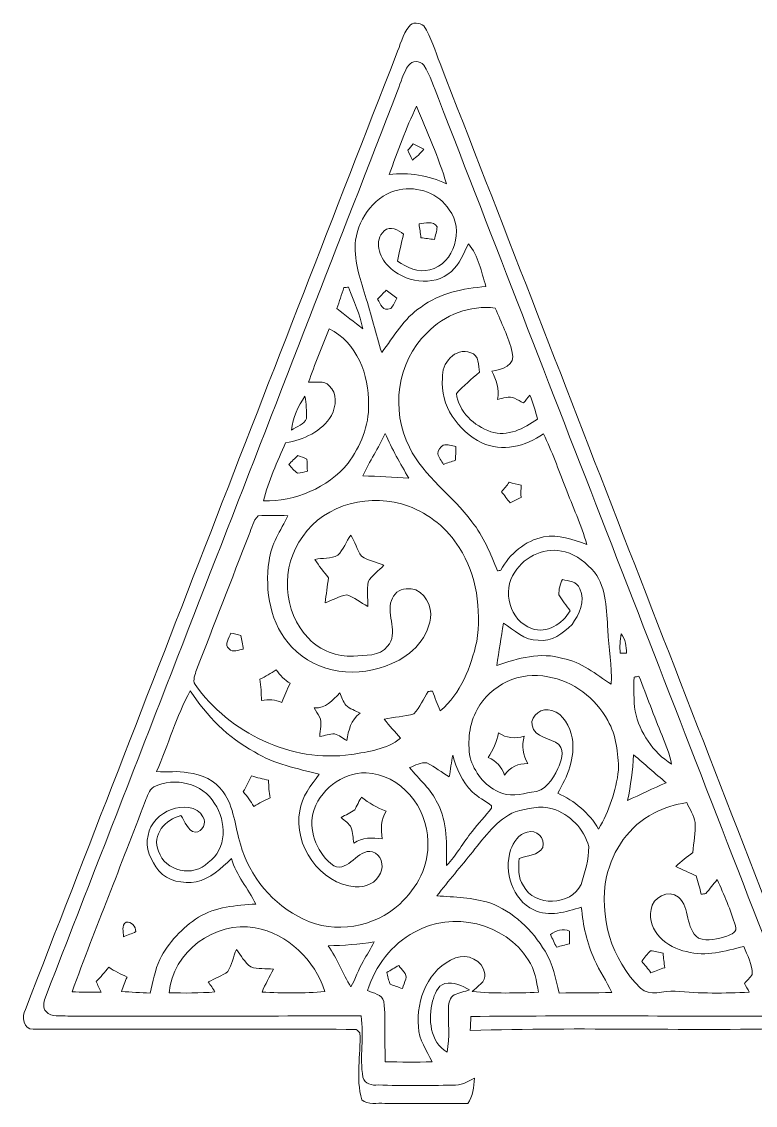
# Model space of a CAD drawing. Header units: centimetres. Extents: x -16.3 to 16.3, y -14.8 to 14.9.
# Drawn here: x -16.32 to -0.63, y -8.32 to 14.87 of the extents above; entities that cross this region are included whole.
import ezdxf

# ---------------------------------------------------------------- set-up
doc = ezdxf.new("R2010")
doc.units = ezdxf.units.CM
doc.header["$MEASUREMENT"] = 0
doc.layers.add('Layer 1', color=7, linetype='Continuous')

msp = doc.modelspace()

# ---------------------------------------------------------------- linework, layer by layer
at = {"layer": 'Layer 1', "color": 251, "lineweight": 9}
for points, knots in [([(-8.03578, 14.77182), (-7.96699, 14.87271), (-7.80965, 14.85084), (-7.72146, 14.78593), (-7.72146, 14.78593), (-7.55212, 14.54075), (-7.48439, 14.24653), (-7.37044, 13.9749), (-7.37044, 13.9749), (-4.7553, 7.25166), (-2.15286, 0.52313), (0.46334, -6.19976), (0.46334, -6.19976), (0.53531, -6.34299), (0.60022, -6.60757), (0.39032, -6.66754), (0.39032, -6.66754), (-1.98, -6.72999), (-4.35455, -6.63862), (-6.72486, -6.71411), (-6.72486, -6.71411), (-6.72063, -6.61392), (-6.71569, -6.51444), (-6.71004, -6.41531), (-6.71004, -6.41531), (-4.58456, -6.38885), (-2.45907, -6.41284), (-0.33358, -6.40472), (-0.33358, -6.40472), (-0.16566, -6.43436), (-0.02173, -6.34652), (0.12185, -6.27914), (0.12185, -6.27914), (0.05588, -5.93765), (-0.09616, -5.62297), (-0.21928, -5.30018), (-0.21928, -5.30018), (-2.60935, 0.87943), (-5.01636, 7.05234), (-7.40784, 13.23124), (-7.40784, 13.23124), (-7.50273, 13.47148), (-7.58211, 13.72054), (-7.72146, 13.93997), (-7.72146, 13.93997), (-7.79695, 14.04827), (-7.97193, 14.04686), (-8.04566, 13.9368), (-8.04566, 13.9368), (-8.16172, 13.77487), (-8.20617, 13.5759), (-8.28131, 13.39422), (-8.28131, 13.39422), (-10.79133, 6.92146), (-13.30593, 0.45081), (-15.81806, -6.0209), (-15.81806, -6.0209), (-15.85193, -6.11333), (-15.87168, -6.22869), (-15.79725, -6.30842), (-15.79725, -6.30842), (-15.68577, -6.44529), (-15.47939, -6.37862), (-15.32946, -6.40578), (-15.32946, -6.40578), (-13.24031, -6.40296), (-11.15081, -6.40684), (-9.06166, -6.4019), (-9.06166, -6.4019), (-8.98581, -6.83547), (-9.09905, -7.28138), (-9.02109, -7.71565), (-9.02109, -7.71565), (-8.99287, -7.85746), (-8.8193, -7.89768), (-8.69653, -7.88075), (-8.69653, -7.88075), (-8.16737, -7.89697), (-7.63714, -7.89627), (-7.10762, -7.88216), (-7.10762, -7.88216), (-6.93018, -7.90862), (-6.78377, -7.80737), (-6.6342, -7.73611), (-6.6342, -7.73611), (-6.65748, -7.92202), (-6.66383, -8.12169), (-6.77778, -8.27974), (-6.77778, -8.27974), (-7.37044, -8.26845), (-7.96311, -8.27938), (-8.55578, -8.27762), (-8.55578, -8.27762), (-8.71594, -8.25434), (-8.91243, -8.31572), (-9.04614, -8.19825), (-9.04614, -8.19825), (-9.17878, -7.73082), (-9.06413, -7.24257), (-9.08388, -6.76632), (-9.08388, -6.76632), (-9.1107, -6.74092), (-9.13786, -6.71587), (-9.16467, -6.69118), (-9.16467, -6.69118), (-11.4669, -6.67918), (-13.76948, -6.69118), (-16.07135, -6.6873), (-16.07135, -6.6873), (-16.2862, -6.69541), (-16.31865, -6.41637), (-16.24033, -6.26573), (-16.24033, -6.26573), (-13.59838, 0.54429), (-10.95678, 7.35467), (-8.30954, 14.16293), (-8.30954, 14.16293), (-8.22275, 14.36718), (-8.17407, 14.59473), (-8.03578, 14.77182)], [0, 0, 0, 0, 0.03225806, 0.03225806, 0.03225806, 0.03225806, 0.06451613, 0.06451613, 0.06451613, 0.06451613, 0.09677419, 0.09677419, 0.09677419, 0.09677419, 0.12903226, 0.12903226, 0.12903226, 0.12903226, 0.16129032, 0.16129032, 0.16129032, 0.16129032, 0.19354839, 0.19354839, 0.19354839, 0.19354839, 0.22580645, 0.22580645, 0.22580645, 0.22580645, 0.25806452, 0.25806452, 0.25806452, 0.25806452, 0.29032258, 0.29032258, 0.29032258, 0.29032258, 0.32258065, 0.32258065, 0.32258065, 0.32258065, 0.35483871, 0.35483871, 0.35483871, 0.35483871, 0.38709677, 0.38709677, 0.38709677, 0.38709677, 0.41935484, 0.41935484, 0.41935484, 0.41935484, 0.4516129, 0.4516129, 0.4516129, 0.4516129, 0.48387097, 0.48387097, 0.48387097, 0.48387097, 0.51612903, 0.51612903, 0.51612903, 0.51612903, 0.5483871, 0.5483871, 0.5483871, 0.5483871, 0.58064516, 0.58064516, 0.58064516, 0.58064516, 0.61290323, 0.61290323, 0.61290323, 0.61290323, 0.64516129, 0.64516129, 0.64516129, 0.64516129, 0.67741935, 0.67741935, 0.67741935, 0.67741935, 0.70967742, 0.70967742, 0.70967742, 0.70967742, 0.74193548, 0.74193548, 0.74193548, 0.74193548, 0.77419355, 0.77419355, 0.77419355, 0.77419355, 0.80645161, 0.80645161, 0.80645161, 0.80645161, 0.83870968, 0.83870968, 0.83870968, 0.83870968, 0.87096774, 0.87096774, 0.87096774, 0.87096774, 0.90322581, 0.90322581, 0.90322581, 0.90322581, 0.93548387, 0.93548387, 0.93548387, 0.93548387, 1, 1, 1, 1]), ([(-8.46088, 11.60529), (-8.27285, 12.09388), (-8.10704, 12.59448), (-7.87245, 13.06367), (-7.87245, 13.06367), (-7.6509, 12.51404), (-7.39796, 11.97288), (-7.23709, 11.40138), (-7.23709, 11.40138), (-7.61703, 11.588), (-8.04037, 11.65185), (-8.46088, 11.60529), (-8.46088, 11.60529), (-8.46088, 11.60529), (-8.46088, 11.60529), (-8.46088, 11.60529)], [0, 0, 0, 0, 0.2, 0.2, 0.2, 0.2, 0.4, 0.4, 0.4, 0.4, 0.6, 0.6, 0.6, 0.6, 1, 1, 1, 1]), ([(-7.94723, 12.25934), (-7.98639, 12.21312), (-8.02555, 12.16656), (-8.06436, 12.12034), (-8.06436, 12.12034), (-8.03049, 12.05049), (-7.99698, 11.98064), (-7.96346, 11.91044), (-7.96346, 11.91044), (-7.8735, 11.97712), (-7.79378, 12.05649), (-7.7211, 12.14151), (-7.7211, 12.14151), (-7.79625, 12.18173), (-7.87174, 12.22053), (-7.94723, 12.25934)], [0, 0, 0, 0, 0.2, 0.2, 0.2, 0.2, 0.4, 0.4, 0.4, 0.4, 0.6, 0.6, 0.6, 0.6, 1, 1, 1, 1]), ([(-8.24286, 11.2772), (-7.85269, 11.35764), (-7.38879, 11.2003), (-7.17853, 10.84646), (-7.17853, 10.84646), (-6.8508, 10.4323), (-7.05894, 9.69111), (-7.58987, 9.56306), (-7.58987, 9.56306), (-7.8407, 9.49109), (-8.08376, 9.61174), (-8.28378, 9.75003), (-8.28378, 9.75003), (-8.24286, 9.94194), (-8.19559, 10.13209), (-8.15326, 10.32329), (-8.15326, 10.32329), (-8.26085, 10.41925), (-8.4376, 10.51062), (-8.5653, 10.39808), (-8.5653, 10.39808), (-8.7939, 10.18747), (-8.66937, 9.84034), (-8.48487, 9.64666), (-8.48487, 9.64666), (-8.14514, 9.29248), (-7.51402, 9.18629), (-7.12844, 9.52496), (-7.12844, 9.52496), (-6.9584, 9.68688), (-6.86844, 9.9109), (-6.76437, 10.11692), (-6.76437, 10.11692), (-6.54565, 9.8668), (-6.49238, 9.51578), (-6.38937, 9.20851), (-6.38937, 9.20851), (-6.87514, 9.15983), (-7.38138, 9.06952), (-7.77755, 8.76366), (-7.77755, 8.76366), (-8.14902, 8.52836), (-8.35928, 8.13184), (-8.61963, 7.79246), (-8.61963, 7.79246), (-8.7491, 8.1964), (-8.84576, 8.60985), (-8.97241, 9.01449), (-8.97241, 9.01449), (-9.09341, 9.39725), (-9.219, 9.79377), (-9.17913, 10.20053), (-9.17913, 10.20053), (-9.10329, 10.69089), (-8.74733, 11.17666), (-8.24286, 11.2772), (-8.24286, 11.2772), (-8.24286, 11.2772), (-8.24286, 11.2772), (-8.24286, 11.2772)], [0, 0, 0, 0, 0.0625, 0.0625, 0.0625, 0.0625, 0.125, 0.125, 0.125, 0.125, 0.1875, 0.1875, 0.1875, 0.1875, 0.25, 0.25, 0.25, 0.25, 0.3125, 0.3125, 0.3125, 0.3125, 0.375, 0.375, 0.375, 0.375, 0.4375, 0.4375, 0.4375, 0.4375, 0.5, 0.5, 0.5, 0.5, 0.5625, 0.5625, 0.5625, 0.5625, 0.625, 0.625, 0.625, 0.625, 0.6875, 0.6875, 0.6875, 0.6875, 0.75, 0.75, 0.75, 0.75, 0.8125, 0.8125, 0.8125, 0.8125, 0.875, 0.875, 0.875, 0.875, 1, 1, 1, 1]), ([(-7.82023, 10.54378), (-7.80753, 10.44606), (-7.79378, 10.34693), (-7.77966, 10.24886), (-7.77966, 10.24886), (-7.68371, 10.23545), (-7.59093, 10.22416), (-7.49391, 10.21005), (-7.49391, 10.21005), (-7.47028, 10.30036), (-7.43853, 10.38997), (-7.4343, 10.48416), (-7.4343, 10.48416), (-7.52496, 10.61645), (-7.68759, 10.55824), (-7.82023, 10.54378), (-7.82023, 10.54378), (-7.82023, 10.54378), (-7.82023, 10.54378), (-7.82023, 10.54378)], [0, 0, 0, 0, 0.16666667, 0.16666667, 0.16666667, 0.16666667, 0.33333333, 0.33333333, 0.33333333, 0.33333333, 0.5, 0.5, 0.5, 0.5, 0.66666667, 0.66666667, 0.66666667, 0.66666667, 1, 1, 1, 1]), ([(-9.4289, 9.18453), (-9.40385, 9.18594), (-9.35411, 9.18841), (-9.32906, 9.18946), (-9.32906, 9.18946), (-9.21088, 8.90019), (-9.09023, 8.60844), (-9.02215, 8.30258), (-9.02215, 8.30258), (-9.20877, 8.4451), (-9.39503, 8.58798), (-9.57813, 8.73473), (-9.57813, 8.73473), (-9.52627, 8.88396), (-9.47758, 9.0346), (-9.4289, 9.18453)], [0, 0, 0, 0, 0.2, 0.2, 0.2, 0.2, 0.4, 0.4, 0.4, 0.4, 0.6, 0.6, 0.6, 0.6, 1, 1, 1, 1]), ([(-8.70606, 8.93723), (-8.64256, 8.83069), (-8.60658, 8.65924), (-8.42736, 8.73579), (-8.42736, 8.73579), (-8.36669, 8.79894), (-8.33211, 8.88043), (-8.29331, 8.95734), (-8.29331, 8.95734), (-8.37198, 9.01202), (-8.44959, 9.06811), (-8.52614, 9.12526), (-8.52614, 9.12526), (-8.58611, 9.06246), (-8.64538, 8.99932), (-8.70606, 8.93723)], [0, 0, 0, 0, 0.2, 0.2, 0.2, 0.2, 0.4, 0.4, 0.4, 0.4, 0.6, 0.6, 0.6, 0.6, 1, 1, 1, 1]), ([(-7.64914, 8.21156), (-7.27907, 8.60562), (-6.72909, 8.81129), (-6.1897, 8.74426), (-6.1897, 8.74426), (-6.06552, 8.43099), (-5.90148, 8.12725), (-5.82986, 7.7967), (-5.82986, 7.7967), (-5.7399, 7.52224), (-6.06234, 7.41993), (-6.26272, 7.397), (-6.26272, 7.397), (-6.16747, 7.20862), (-6.0955, 7.00612), (-6.14031, 6.79093), (-6.14031, 6.79093), (-6.02248, 6.80963), (-5.89442, 6.87313), (-5.77836, 6.81351), (-5.77836, 6.81351), (-5.7138, 6.78458), (-5.65206, 6.7486), (-5.58927, 6.71473), (-5.58927, 6.71473), (-5.54341, 6.76906), (-5.4986, 6.82409), (-5.45239, 6.87771), (-5.45239, 6.87771), (-5.38113, 6.71332), (-5.32856, 6.54187), (-5.29082, 6.36689), (-5.29082, 6.36689), (-5.57339, 6.16828), (-5.93287, 5.98025), (-6.28565, 6.09666), (-6.28565, 6.09666), (-6.64513, 6.22119), (-6.97357, 6.52635), (-7.02331, 6.91899), (-7.02331, 6.91899), (-6.8635, 7.07562), (-6.69981, 7.22767), (-6.52907, 7.37231), (-6.52907, 7.37231), (-6.54671, 7.51165), (-6.53436, 7.74413), (-6.71498, 7.78611), (-6.71498, 7.78611), (-7.04412, 7.91664), (-7.3521, 7.55963), (-7.31823, 7.24742), (-7.31823, 7.24742), (-7.38208, 6.66358), (-6.9838, 6.11501), (-6.48003, 5.86312), (-6.48003, 5.86312), (-6.03659, 5.65357), (-5.54552, 5.78904), (-5.16205, 6.04974), (-5.16205, 6.04974), (-4.97261, 5.68285), (-4.8442, 5.2888), (-4.68898, 4.90674), (-4.68898, 4.90674), (-4.53587, 4.5014), (-4.35419, 4.10594), (-4.23354, 3.6886), (-4.23354, 3.6886), (-4.53058, 3.78808), (-4.8375, 3.90309), (-5.15676, 3.84806), (-5.15676, 3.84806), (-5.55187, 3.76868), (-5.88454, 3.48611), (-6.07151, 3.13403), (-6.07151, 3.13403), (-6.09021, 3.13051), (-6.12761, 3.12416), (-6.14666, 3.12098), (-6.14666, 3.12098), (-6.28883, 3.48999), (-6.44334, 3.8604), (-6.6917, 4.17261), (-6.6917, 4.17261), (-7.10127, 4.73423), (-7.71264, 5.13287), (-8.02767, 5.76611), (-8.02767, 5.76611), (-8.42807, 6.5521), (-8.30001, 7.59703), (-7.64914, 8.21156), (-7.64914, 8.21156), (-7.64914, 8.21156), (-7.64914, 8.21156), (-7.64914, 8.21156)], [0, 0, 0, 0, 0.04, 0.04, 0.04, 0.04, 0.08, 0.08, 0.08, 0.08, 0.12, 0.12, 0.12, 0.12, 0.16, 0.16, 0.16, 0.16, 0.2, 0.2, 0.2, 0.2, 0.24, 0.24, 0.24, 0.24, 0.28, 0.28, 0.28, 0.28, 0.32, 0.32, 0.32, 0.32, 0.36, 0.36, 0.36, 0.36, 0.4, 0.4, 0.4, 0.4, 0.44, 0.44, 0.44, 0.44, 0.48, 0.48, 0.48, 0.48, 0.52, 0.52, 0.52, 0.52, 0.56, 0.56, 0.56, 0.56, 0.6, 0.6, 0.6, 0.6, 0.64, 0.64, 0.64, 0.64, 0.68, 0.68, 0.68, 0.68, 0.72, 0.72, 0.72, 0.72, 0.76, 0.76, 0.76, 0.76, 0.8, 0.8, 0.8, 0.8, 0.84, 0.84, 0.84, 0.84, 0.88, 0.88, 0.88, 0.88, 0.92, 0.92, 0.92, 0.92, 1, 1, 1, 1]), ([(-9.74464, 8.2987), (-9.15056, 8.01613), (-8.88351, 7.30669), (-8.90397, 6.68368), (-8.90397, 6.68368), (-8.88104, 6.22507), (-9.07859, 5.78728), (-9.33965, 5.42215), (-9.33965, 5.42215), (-9.7785, 4.89545), (-10.46748, 4.60335), (-11.14905, 4.61605), (-11.14905, 4.61605), (-11.03933, 5.04821), (-10.85342, 5.45637), (-10.67385, 5.86312), (-10.67385, 5.86312), (-10.29074, 5.92168), (-9.89774, 6.10372), (-9.69207, 6.44591), (-9.69207, 6.44591), (-9.59541, 6.64488), (-9.55908, 6.92181), (-9.74428, 7.08232), (-9.74428, 7.08232), (-9.85329, 7.2058), (-10.03885, 7.14512), (-10.18561, 7.15958), (-10.18561, 7.15958), (-10.04979, 7.5434), (-9.89845, 7.92158), (-9.74464, 8.2987), (-9.74464, 8.2987), (-9.74464, 8.2987), (-9.74464, 8.2987), (-9.74464, 8.2987)], [0, 0, 0, 0, 0.1, 0.1, 0.1, 0.1, 0.2, 0.2, 0.2, 0.2, 0.3, 0.3, 0.3, 0.3, 0.4, 0.4, 0.4, 0.4, 0.5, 0.5, 0.5, 0.5, 0.6, 0.6, 0.6, 0.6, 0.7, 0.7, 0.7, 0.7, 0.8, 0.8, 0.8, 0.8, 1, 1, 1, 1]), ([(-10.5465, 6.13511), (-10.51934, 6.39441), (-10.41491, 6.6477), (-10.26075, 6.85725), (-10.26075, 6.85725), (-10.23641, 6.69956), (-10.22265, 6.54046), (-10.22583, 6.3803), (-10.22583, 6.3803), (-10.28509, 6.25047), (-10.43538, 6.20708), (-10.5465, 6.13511)], [0, 0, 0, 0, 0.25, 0.25, 0.25, 0.25, 0.5, 0.5, 0.5, 0.5, 1, 1, 1, 1]), ([(-8.54555, 6.0635), (-8.40302, 5.73013), (-8.2217, 5.41651), (-8.03966, 5.10359), (-8.03966, 5.10359), (-8.36669, 5.12864), (-8.69442, 5.14628), (-9.0225, 5.15228), (-9.0225, 5.15228), (-8.88033, 5.46448), (-8.68807, 5.75094), (-8.54555, 6.0635)], [0, 0, 0, 0, 0.25, 0.25, 0.25, 0.25, 0.5, 0.5, 0.5, 0.5, 1, 1, 1, 1]), ([(-7.30306, 5.81409), (-7.3581, 5.76611), (-7.4216, 5.70543), (-7.42195, 5.62782), (-7.42195, 5.62782), (-7.39796, 5.54351), (-7.34328, 5.47295), (-7.29812, 5.39922), (-7.29812, 5.39922), (-7.21275, 5.42991), (-7.12703, 5.46025), (-7.04095, 5.48953), (-7.04095, 5.48953), (-7.03848, 5.5876), (-7.03566, 5.68568), (-7.03283, 5.7834), (-7.03283, 5.7834), (-7.12173, 5.7968), (-7.2131, 5.83314), (-7.30306, 5.81409), (-7.30306, 5.81409), (-7.30306, 5.81409), (-7.30306, 5.81409), (-7.30306, 5.81409)], [0, 0, 0, 0, 0.14285714, 0.14285714, 0.14285714, 0.14285714, 0.28571429, 0.28571429, 0.28571429, 0.28571429, 0.42857143, 0.42857143, 0.42857143, 0.42857143, 0.57142857, 0.57142857, 0.57142857, 0.57142857, 0.71428571, 0.71428571, 0.71428571, 0.71428571, 1, 1, 1, 1]), ([(-10.4128, 5.59043), (-10.47806, 5.52622), (-10.54333, 5.46202), (-10.60859, 5.39781), (-10.60859, 5.39781), (-10.54826, 5.3336), (-10.49358, 5.26164), (-10.4195, 5.2126), (-10.4195, 5.2126), (-10.34718, 5.21507), (-10.27768, 5.23624), (-10.20783, 5.25317), (-10.20783, 5.25317), (-10.21066, 5.31843), (-10.2156, 5.44861), (-10.21842, 5.51387), (-10.21842, 5.51387), (-10.28333, 5.53963), (-10.34789, 5.56538), (-10.4128, 5.59043)], [0, 0, 0, 0, 0.16666667, 0.16666667, 0.16666667, 0.16666667, 0.33333333, 0.33333333, 0.33333333, 0.33333333, 0.5, 0.5, 0.5, 0.5, 0.66666667, 0.66666667, 0.66666667, 0.66666667, 1, 1, 1, 1]), ([(-5.89195, 5.0161), (-5.94522, 4.94767), (-6.00025, 4.88064), (-6.05564, 4.81361), (-6.05564, 4.81361), (-5.99496, 4.73388), (-5.93464, 4.65415), (-5.87396, 4.57372), (-5.87396, 4.57372), (-5.79705, 4.61464), (-5.71909, 4.6538), (-5.64007, 4.69014), (-5.64007, 4.69014), (-5.64183, 4.77939), (-5.64183, 4.86864), (-5.63866, 4.95754), (-5.63866, 4.95754), (-5.72332, 4.97659), (-5.80799, 4.99564), (-5.89195, 5.0161)], [0, 0, 0, 0, 0.16666667, 0.16666667, 0.16666667, 0.16666667, 0.33333333, 0.33333333, 0.33333333, 0.33333333, 0.5, 0.5, 0.5, 0.5, 0.66666667, 0.66666667, 0.66666667, 0.66666667, 1, 1, 1, 1]), ([(-10.30908, 3.85476), (-9.83389, 4.5709), (-8.832, 4.79033), (-8.04954, 4.50846), (-8.04954, 4.50846), (-7.60751, 4.33595), (-7.20675, 4.02938), (-6.96369, 3.61769), (-6.96369, 3.61769), (-6.57775, 3.03208), (-6.49132, 2.29019), (-6.58445, 1.60792), (-6.58445, 1.60792), (-6.7171, 1.06852), (-6.92453, 0.49279), (-7.36727, 0.12766), (-7.36727, 0.12766), (-7.42583, 0.26595), (-7.48121, 0.4053), (-7.53378, 0.5457), (-7.53378, 0.5457), (-7.55741, 0.54465), (-7.60469, 0.54218), (-7.62832, 0.54112), (-7.62832, 0.54112), (-7.72146, 0.37884), (-7.80189, 0.20386), (-7.9296, 0.06487), (-7.9296, 0.06487), (-8.13421, -0.00181), (-8.35822, -0.00181), (-8.56812, -0.05261), (-8.56812, -0.05261), (-8.45347, -0.19195), (-8.33494, -0.32848), (-8.21429, -0.46254), (-8.21429, -0.46254), (-8.5145, -0.69925), (-8.90996, -0.75111), (-9.27544, -0.80967), (-9.27544, -0.80967), (-10.55638, -0.991), (-11.86906, -0.35141), (-12.61131, 0.68717), (-12.61131, 0.68717), (-12.6674, 0.78559), (-12.60743, 0.90483), (-12.58132, 1.00467), (-12.58132, 1.00467), (-12.20244, 1.96881), (-11.83096, 2.93613), (-11.45526, 3.90168), (-11.45526, 3.90168), (-11.39564, 4.03503), (-11.372, 4.19731), (-11.25982, 4.29926), (-11.25982, 4.29926), (-11.0485, 4.31161), (-10.83684, 4.3049), (-10.62517, 4.30138), (-10.62517, 4.30138), (-10.77686, 3.98564), (-10.98888, 3.69213), (-11.0291, 3.33335), (-11.0291, 3.33335), (-11.1247, 2.69483), (-11.0037, 1.9681), (-10.53803, 1.49009), (-10.53803, 1.49009), (-10.0131, 0.91048), (-9.09658, 0.81946), (-8.40655, 1.1359), (-8.40655, 1.1359), (-7.97122, 1.31511), (-7.58811, 1.70881), (-7.56976, 2.19953), (-7.56976, 2.19953), (-7.57929, 2.47011), (-7.7906, 2.78972), (-8.09681, 2.73645), (-8.09681, 2.73645), (-8.24568, 2.73963), (-8.36492, 2.61968), (-8.41325, 2.48739), (-8.41325, 2.48739), (-8.51979, 2.16989), (-8.25203, 1.78819), (-8.49298, 1.50632), (-8.49298, 1.50632), (-8.66337, 1.28724), (-8.97735, 1.31793), (-9.22535, 1.29712), (-9.22535, 1.29712), (-9.57954, 1.27983), (-9.93373, 1.41777), (-10.18032, 1.67177), (-10.18032, 1.67177), (-10.73771, 2.24292), (-10.78921, 3.22082), (-10.30908, 3.85476), (-10.30908, 3.85476), (-10.30908, 3.85476), (-10.30908, 3.85476), (-10.30908, 3.85476)], [0, 0, 0, 0, 0.03703704, 0.03703704, 0.03703704, 0.03703704, 0.07407407, 0.07407407, 0.07407407, 0.07407407, 0.11111111, 0.11111111, 0.11111111, 0.11111111, 0.14814815, 0.14814815, 0.14814815, 0.14814815, 0.18518519, 0.18518519, 0.18518519, 0.18518519, 0.22222222, 0.22222222, 0.22222222, 0.22222222, 0.25925926, 0.25925926, 0.25925926, 0.25925926, 0.2962963, 0.2962963, 0.2962963, 0.2962963, 0.33333333, 0.33333333, 0.33333333, 0.33333333, 0.37037037, 0.37037037, 0.37037037, 0.37037037, 0.40740741, 0.40740741, 0.40740741, 0.40740741, 0.44444444, 0.44444444, 0.44444444, 0.44444444, 0.48148148, 0.48148148, 0.48148148, 0.48148148, 0.51851852, 0.51851852, 0.51851852, 0.51851852, 0.55555556, 0.55555556, 0.55555556, 0.55555556, 0.59259259, 0.59259259, 0.59259259, 0.59259259, 0.62962963, 0.62962963, 0.62962963, 0.62962963, 0.66666667, 0.66666667, 0.66666667, 0.66666667, 0.7037037, 0.7037037, 0.7037037, 0.7037037, 0.74074074, 0.74074074, 0.74074074, 0.74074074, 0.77777778, 0.77777778, 0.77777778, 0.77777778, 0.81481481, 0.81481481, 0.81481481, 0.81481481, 0.85185185, 0.85185185, 0.85185185, 0.85185185, 0.88888889, 0.88888889, 0.88888889, 0.88888889, 0.92592593, 0.92592593, 0.92592593, 0.92592593, 1, 1, 1, 1]), ([(-9.55872, 3.454), (-9.70548, 3.37181), (-9.88963, 3.40532), (-10.04803, 3.36369), (-10.04803, 3.36369), (-9.96477, 3.22399), (-9.85894, 3.10052), (-9.7584, 2.97317), (-9.7584, 2.97317), (-9.78274, 2.79501), (-9.80849, 2.61757), (-9.82578, 2.43871), (-9.82578, 2.43871), (-9.67267, 2.49374), (-9.52803, 2.57806), (-9.36716, 2.60734), (-9.36716, 2.60734), (-9.20242, 2.5576), (-9.06871, 2.43977), (-8.91631, 2.3618), (-8.91631, 2.3618), (-8.91631, 2.53572), (-8.93254, 2.71105), (-8.90961, 2.88321), (-8.90961, 2.88321), (-8.83306, 3.03032), (-8.68031, 3.11957), (-8.57095, 3.24022), (-8.57095, 3.24022), (-8.72899, 3.30866), (-8.91067, 3.33265), (-9.05037, 3.43566), (-9.05037, 3.43566), (-9.15091, 3.57289), (-9.18936, 3.74575), (-9.28285, 3.88792), (-9.28285, 3.88792), (-9.37563, 3.74434), (-9.43878, 3.57818), (-9.55872, 3.454), (-9.55872, 3.454), (-9.55872, 3.454), (-9.55872, 3.454), (-9.55872, 3.454)], [0, 0, 0, 0, 0.08333333, 0.08333333, 0.08333333, 0.08333333, 0.16666667, 0.16666667, 0.16666667, 0.16666667, 0.25, 0.25, 0.25, 0.25, 0.33333333, 0.33333333, 0.33333333, 0.33333333, 0.41666667, 0.41666667, 0.41666667, 0.41666667, 0.5, 0.5, 0.5, 0.5, 0.58333333, 0.58333333, 0.58333333, 0.58333333, 0.66666667, 0.66666667, 0.66666667, 0.66666667, 0.75, 0.75, 0.75, 0.75, 0.83333333, 0.83333333, 0.83333333, 0.83333333, 1, 1, 1, 1]), ([(-5.77342, 3.09205), (-5.55646, 3.44518), (-5.10032, 3.64697), (-4.69674, 3.52597), (-4.69674, 3.52597), (-4.44521, 3.46247), (-4.23707, 3.28291), (-4.0688, 3.09241), (-4.0688, 3.09241), (-3.80315, 2.74033), (-3.81585, 2.27326), (-3.78234, 1.85557), (-3.78234, 1.85557), (-3.76646, 1.46892), (-3.69485, 1.08369), (-3.71002, 0.69599), (-3.71002, 0.69599), (-4.0434, 0.89989), (-4.34714, 1.18176), (-4.74542, 1.24667), (-4.74542, 1.24667), (-5.21956, 1.38955), (-5.70533, 1.25161), (-6.15689, 1.09815), (-6.15689, 1.09815), (-6.11561, 1.39978), (-6.05917, 1.69893), (-6.01789, 2.00021), (-6.01789, 2.00021), (-5.77695, 1.86474), (-5.57339, 1.61956), (-5.27318, 1.63932), (-5.27318, 1.63932), (-4.98708, 1.59733), (-4.73943, 1.7836), (-4.54963, 1.97269), (-4.54963, 1.97269), (-4.39829, 2.18542), (-4.25118, 2.47998), (-4.38594, 2.73645), (-4.38594, 2.73645), (-4.42792, 2.90191), (-4.62865, 2.89767), (-4.75671, 2.93683), (-4.75671, 2.93683), (-4.79728, 2.8317), (-4.83715, 2.72446), (-4.83185, 2.60875), (-4.83185, 2.60875), (-4.76412, 2.48669), (-4.67205, 2.37909), (-4.58985, 2.2662), (-4.58985, 2.2662), (-4.74789, 1.98574), (-5.08868, 1.76984), (-5.41323, 1.88626), (-5.41323, 1.88626), (-5.88243, 2.05489), (-6.05705, 2.69553), (-5.77342, 3.09205)], [0, 0, 0, 0, 0.0625, 0.0625, 0.0625, 0.0625, 0.125, 0.125, 0.125, 0.125, 0.1875, 0.1875, 0.1875, 0.1875, 0.25, 0.25, 0.25, 0.25, 0.3125, 0.3125, 0.3125, 0.3125, 0.375, 0.375, 0.375, 0.375, 0.4375, 0.4375, 0.4375, 0.4375, 0.5, 0.5, 0.5, 0.5, 0.5625, 0.5625, 0.5625, 0.5625, 0.625, 0.625, 0.625, 0.625, 0.6875, 0.6875, 0.6875, 0.6875, 0.75, 0.75, 0.75, 0.75, 0.8125, 0.8125, 0.8125, 0.8125, 0.875, 0.875, 0.875, 0.875, 1, 1, 1, 1]), ([(-11.8479, 1.79101), (-11.88141, 1.68623), (-11.99254, 1.54195), (-11.88353, 1.44987), (-11.88353, 1.44987), (-11.80345, 1.35991), (-11.6768, 1.43612), (-11.57873, 1.44705), (-11.57873, 1.44705), (-11.59566, 1.54442), (-11.61401, 1.64143), (-11.63129, 1.73845), (-11.63129, 1.73845), (-11.70361, 1.75608), (-11.77593, 1.77372), (-11.8479, 1.79101), (-11.8479, 1.79101), (-11.8479, 1.79101), (-11.8479, 1.79101), (-11.8479, 1.79101)], [0, 0, 0, 0, 0.16666667, 0.16666667, 0.16666667, 0.16666667, 0.33333333, 0.33333333, 0.33333333, 0.33333333, 0.5, 0.5, 0.5, 0.5, 0.66666667, 0.66666667, 0.66666667, 0.66666667, 1, 1, 1, 1]), ([(-3.49976, 1.77302), (-3.40134, 1.65625), (-3.3897, 1.50561), (-3.38335, 1.35886), (-3.38335, 1.35886), (-3.41757, 1.35815), (-3.48636, 1.35745), (-3.52093, 1.35674), (-3.52093, 1.35674), (-3.52905, 1.49609), (-3.52587, 1.63614), (-3.49976, 1.77302)], [0, 0, 0, 0, 0.25, 0.25, 0.25, 0.25, 0.5, 0.5, 0.5, 0.5, 1, 1, 1, 1]), ([(-11.22313, 0.80182), (-11.20302, 0.65154), (-11.19455, 0.5002), (-11.18891, 0.3485), (-11.18891, 0.3485), (-11.04215, 0.37672), (-10.89399, 0.36085), (-10.75535, 0.30758), (-10.75535, 0.30758), (-10.70102, 0.44587), (-10.64316, 0.58239), (-10.57578, 0.71433), (-10.57578, 0.71433), (-10.6982, 0.78418), (-10.78956, 0.89107), (-10.87529, 1.00043), (-10.87529, 1.00043), (-10.98924, 0.93094), (-11.10495, 0.86426), (-11.22313, 0.80182), (-11.22313, 0.80182), (-11.22313, 0.80182), (-11.22313, 0.80182), (-11.22313, 0.80182)], [0, 0, 0, 0, 0.14285714, 0.14285714, 0.14285714, 0.14285714, 0.28571429, 0.28571429, 0.28571429, 0.28571429, 0.42857143, 0.42857143, 0.42857143, 0.42857143, 0.57142857, 0.57142857, 0.57142857, 0.57142857, 0.71428571, 0.71428571, 0.71428571, 0.71428571, 1, 1, 1, 1]), ([(-6.57563, 0.15412), (-6.30047, 0.68505), (-5.64995, 0.98138), (-5.06716, 0.85509), (-5.06716, 0.85509), (-4.52458, 0.7669), (-4.0434, 0.3993), (-3.78516, -0.08189), (-3.78516, -0.08189), (-3.60136, -0.40115), (-3.5615, -0.78145), (-3.5548, -1.14304), (-3.5548, -1.14304), (-3.6123, -1.58507), (-3.74953, -2.02146), (-3.98378, -2.40281), (-3.98378, -2.40281), (-4.18168, -2.05462), (-4.49636, -1.80097), (-4.8562, -1.63693), (-4.8562, -1.63693), (-4.64806, -1.28204), (-4.4752, -0.87493), (-4.54505, -0.45407), (-4.54505, -0.45407), (-4.59831, -0.21524), (-4.7232, 0.06169), (-4.98002, 0.13507), (-4.98002, 0.13507), (-5.1811, 0.20316), (-5.44463, 0.04088), (-5.40476, -0.18419), (-5.40476, -0.18419), (-5.35255, -0.45583), (-5.0026, -0.44419), (-4.82938, -0.59765), (-4.82938, -0.59765), (-4.70768, -0.7497), (-4.77647, -0.95642), (-4.85408, -1.11094), (-4.85408, -1.11094), (-4.96238, -1.3406), (-5.12678, -1.60836), (-5.41288, -1.61647), (-5.41288, -1.61647), (-5.64465, -1.65351), (-5.90253, -1.73112), (-6.12161, -1.60765), (-6.12161, -1.60765), (-6.425, -1.47536), (-6.63878, -1.18397), (-6.73015, -0.87211), (-6.73015, -0.87211), (-6.78377, -0.52674), (-6.75555, -0.1528), (-6.57563, 0.15412), (-6.57563, 0.15412), (-6.57563, 0.15412), (-6.57563, 0.15412), (-6.57563, 0.15412)], [0, 0, 0, 0, 0.0625, 0.0625, 0.0625, 0.0625, 0.125, 0.125, 0.125, 0.125, 0.1875, 0.1875, 0.1875, 0.1875, 0.25, 0.25, 0.25, 0.25, 0.3125, 0.3125, 0.3125, 0.3125, 0.375, 0.375, 0.375, 0.375, 0.4375, 0.4375, 0.4375, 0.4375, 0.5, 0.5, 0.5, 0.5, 0.5625, 0.5625, 0.5625, 0.5625, 0.625, 0.625, 0.625, 0.625, 0.6875, 0.6875, 0.6875, 0.6875, 0.75, 0.75, 0.75, 0.75, 0.8125, 0.8125, 0.8125, 0.8125, 0.875, 0.875, 0.875, 0.875, 1, 1, 1, 1]), ([(-3.22354, 0.84486), (-3.19779, 0.8505), (-3.14593, 0.86144), (-3.12018, 0.86708), (-3.12018, 0.86708), (-2.95084, 0.44516), (-2.79633, 0.01724), (-2.62382, -0.40397), (-2.62382, -0.40397), (-2.5455, -0.60294), (-2.45378, -0.8005), (-2.42379, -1.01428), (-2.42379, -1.01428), (-2.82137, -0.76063), (-3.10113, -0.3433), (-3.20202, 0.11567), (-3.20202, 0.11567), (-3.23095, 0.35767), (-3.22848, 0.6018), (-3.22354, 0.84486)], [0, 0, 0, 0, 0.16666667, 0.16666667, 0.16666667, 0.16666667, 0.33333333, 0.33333333, 0.33333333, 0.33333333, 0.5, 0.5, 0.5, 0.5, 0.66666667, 0.66666667, 0.66666667, 0.66666667, 1, 1, 1, 1]), ([(-13.43469, -1.17056), (-13.18175, -0.60012), (-13.01383, 0.00807), (-12.71256, 0.55593), (-12.71256, 0.55593), (-12.36578, 0.01901), (-11.90893, -0.45372), (-11.33778, -0.75358), (-11.33778, -0.75358), (-10.92009, -1.02134), (-10.42479, -1.10389), (-9.95419, -1.23159), (-9.95419, -1.23159), (-10.12987, -1.46725), (-10.33519, -1.71102), (-10.37117, -2.01511), (-10.37117, -2.01511), (-10.50946, -2.74571), (-9.94325, -3.57333), (-9.18619, -3.64353), (-9.18619, -3.64353), (-8.97205, -3.6527), (-8.72828, -3.56098), (-8.64715, -3.3472), (-8.64715, -3.3472), (-8.56389, -3.18633), (-8.63162, -2.94327), (-8.81507, -2.88859), (-8.81507, -2.88859), (-9.14738, -2.81839), (-9.31319, -3.3352), (-9.64339, -3.19021), (-9.64339, -3.19021), (-9.98276, -2.9415), (-10.17926, -2.497), (-10.09495, -2.07685), (-10.09495, -2.07685), (-9.95807, -1.57908), (-9.47688, -1.18785), (-8.95371, -1.19984), (-8.95371, -1.19984), (-8.21605, -1.227), (-7.63397, -1.94808), (-7.63644, -2.66387), (-7.63644, -2.66387), (-7.59305, -3.17928), (-7.86539, -3.66929), (-8.23475, -4.0083), (-8.23475, -4.0083), (-8.77344, -4.50819), (-9.62646, -4.66024), (-10.29074, -4.33074), (-10.29074, -4.33074), (-10.94867, -4.02947), (-11.44644, -3.41811), (-11.64258, -2.7249), (-11.64258, -2.7249), (-11.759, -2.35025), (-11.77276, -1.93256), (-12.01229, -1.60659), (-12.01229, -1.60659), (-12.1781, -1.36106), (-12.47231, -1.22912), (-12.75948, -1.19843), (-12.75948, -1.19843), (-12.98278, -1.14763), (-13.21033, -1.19949), (-13.43469, -1.17056), (-13.43469, -1.17056), (-13.43469, -1.17056), (-13.43469, -1.17056), (-13.43469, -1.17056)], [0, 0, 0, 0, 0.05263158, 0.05263158, 0.05263158, 0.05263158, 0.10526316, 0.10526316, 0.10526316, 0.10526316, 0.15789474, 0.15789474, 0.15789474, 0.15789474, 0.21052632, 0.21052632, 0.21052632, 0.21052632, 0.26315789, 0.26315789, 0.26315789, 0.26315789, 0.31578947, 0.31578947, 0.31578947, 0.31578947, 0.36842105, 0.36842105, 0.36842105, 0.36842105, 0.42105263, 0.42105263, 0.42105263, 0.42105263, 0.47368421, 0.47368421, 0.47368421, 0.47368421, 0.52631579, 0.52631579, 0.52631579, 0.52631579, 0.57894737, 0.57894737, 0.57894737, 0.57894737, 0.63157895, 0.63157895, 0.63157895, 0.63157895, 0.68421053, 0.68421053, 0.68421053, 0.68421053, 0.73684211, 0.73684211, 0.73684211, 0.73684211, 0.78947368, 0.78947368, 0.78947368, 0.78947368, 0.84210526, 0.84210526, 0.84210526, 0.84210526, 0.89473684, 0.89473684, 0.89473684, 0.89473684, 1, 1, 1, 1]), ([(-10.06037, 0.18693), (-10.02298, 0.12449), (-9.98347, 0.06346), (-9.95101, -0.00181), (-9.95101, -0.00181), (-9.8801, -0.13304), (-9.95066, -0.28191), (-9.94043, -0.42126), (-9.94043, -0.42126), (-9.8353, -0.40644), (-9.73335, -0.3634), (-9.6261, -0.36623), (-9.6261, -0.36623), (-9.5305, -0.39657), (-9.45007, -0.46007), (-9.3647, -0.51157), (-9.3647, -0.51157), (-9.33083, -0.28756), (-9.2758, -0.06707), (-9.08247, 0.07757), (-9.08247, 0.07757), (-9.18443, 0.12978), (-9.29802, 0.16647), (-9.38375, 0.24443), (-9.38375, 0.24443), (-9.44583, 0.32204), (-9.47653, 0.4187), (-9.5178, 0.5076), (-9.5178, 0.5076), (-9.6702, 0.3545), (-9.81801, 0.17529), (-10.06037, 0.18693)], [0, 0, 0, 0, 0.11111111, 0.11111111, 0.11111111, 0.11111111, 0.22222222, 0.22222222, 0.22222222, 0.22222222, 0.33333333, 0.33333333, 0.33333333, 0.33333333, 0.44444444, 0.44444444, 0.44444444, 0.44444444, 0.55555556, 0.55555556, 0.55555556, 0.55555556, 0.66666667, 0.66666667, 0.66666667, 0.66666667, 0.77777778, 0.77777778, 0.77777778, 0.77777778, 1, 1, 1, 1]), ([(-6.12302, -0.34471), (-6.16218, -0.53556), (-6.23626, -0.71301), (-6.34386, -0.87493), (-6.34386, -0.87493), (-6.17347, -0.94125), (-6.04894, -1.0746), (-5.99214, -1.24782), (-5.99214, -1.24782), (-5.87078, -1.08025), (-5.69686, -0.99452), (-5.49543, -1.00405), (-5.49543, -1.00405), (-5.60444, -0.82343), (-5.62878, -0.61952), (-5.57304, -0.41914), (-5.57304, -0.41914), (-5.76248, -0.477), (-5.95827, -0.45971), (-6.12302, -0.34471)], [0, 0, 0, 0, 0.16666667, 0.16666667, 0.16666667, 0.16666667, 0.33333333, 0.33333333, 0.33333333, 0.33333333, 0.5, 0.5, 0.5, 0.5, 0.66666667, 0.66666667, 0.66666667, 0.66666667, 1, 1, 1, 1]), ([(-7.10057, -0.82096), (-7.02225, -1.10812), (-6.90019, -1.39352), (-6.68464, -1.60589), (-6.68464, -1.60589), (-6.56329, -1.72654), (-6.40383, -1.79745), (-6.27295, -1.90645), (-6.27295, -1.90645), (-6.27225, -1.91845), (-6.27119, -1.94209), (-6.27048, -1.95408), (-6.27048, -1.95408), (-6.39748, -2.12941), (-6.55482, -2.2804), (-6.68394, -2.45467), (-6.68394, -2.45467), (-6.87691, -2.69033), (-7.02296, -2.96232), (-7.23145, -3.18598), (-7.23145, -3.18598), (-7.23886, -2.73725), (-7.20217, -2.261), (-7.42548, -1.85248), (-7.42548, -1.85248), (-7.55883, -1.54874), (-7.82482, -1.34342), (-8.02202, -1.0866), (-8.02202, -1.0866), (-7.90314, -1.04709), (-7.78213, -0.96348), (-7.65266, -0.98923), (-7.65266, -0.98923), (-7.4851, -1.0746), (-7.33375, -1.18996), (-7.17395, -1.28909), (-7.17395, -1.28909), (-7.14996, -1.13211), (-7.12667, -0.97653), (-7.10057, -0.82096)], [0, 0, 0, 0, 0.09090909, 0.09090909, 0.09090909, 0.09090909, 0.18181818, 0.18181818, 0.18181818, 0.18181818, 0.27272727, 0.27272727, 0.27272727, 0.27272727, 0.36363636, 0.36363636, 0.36363636, 0.36363636, 0.45454545, 0.45454545, 0.45454545, 0.45454545, 0.54545455, 0.54545455, 0.54545455, 0.54545455, 0.63636364, 0.63636364, 0.63636364, 0.63636364, 0.72727273, 0.72727273, 0.72727273, 0.72727273, 0.81818182, 0.81818182, 0.81818182, 0.81818182, 1, 1, 1, 1]), ([(-3.23271, -0.81637), (-2.99847, -1.01216), (-2.76987, -1.21466), (-2.53774, -1.41327), (-2.53774, -1.41327), (-2.81538, -1.53498), (-3.08878, -1.66515), (-3.36289, -1.79427), (-3.36289, -1.79427), (-3.29268, -1.47219), (-3.25353, -1.14481), (-3.23271, -0.81637)], [0, 0, 0, 0, 0.25, 0.25, 0.25, 0.25, 0.5, 0.5, 0.5, 0.5, 1, 1, 1, 1]), ([(-13.49325, -1.50111), (-13.05087, -1.28627), (-12.44621, -1.41504), (-12.19433, -1.85707), (-12.19433, -1.85707), (-11.93256, -2.23595), (-11.92727, -2.83814), (-12.33156, -3.12142), (-12.33156, -3.12142), (-12.64165, -3.44351), (-13.25513, -3.30875), (-13.38989, -2.87765), (-13.38989, -2.87765), (-13.54652, -2.52875), (-13.24172, -2.19185), (-12.91364, -2.11636), (-12.91364, -2.11636), (-12.81804, -2.23595), (-12.77888, -2.44515), (-12.60496, -2.47337), (-12.60496, -2.47337), (-12.45856, -2.46243), (-12.34814, -2.27087), (-12.44233, -2.14423), (-12.44233, -2.14423), (-12.5651, -1.90328), (-12.8953, -1.90469), (-13.11719, -1.9823), (-13.11719, -1.9823), (-13.3525, -2.0779), (-13.57721, -2.27687), (-13.61673, -2.53934), (-13.61673, -2.53934), (-13.68481, -2.81415), (-13.55287, -3.0872), (-13.38601, -3.2971), (-13.38601, -3.2971), (-13.19516, -3.52394), (-12.86743, -3.57439), (-12.58873, -3.53382), (-12.58873, -3.53382), (-12.28428, -3.4675), (-12.04969, -3.24736), (-11.83414, -3.03746), (-11.83414, -3.03746), (-11.72584, -3.39553), (-11.47572, -3.67916), (-11.31238, -4.00866), (-11.31238, -4.00866), (-11.73219, -4.03935), (-12.17104, -4.06687), (-12.5397, -4.29159), (-12.5397, -4.29159), (-12.88154, -4.51983), (-13.17681, -4.82604), (-13.3659, -5.19328), (-13.3659, -5.19328), (-13.46715, -5.42294), (-13.51336, -5.67165), (-13.57016, -5.91542), (-13.57016, -5.91542), (-13.77442, -5.90484), (-13.97868, -5.89461), (-14.18223, -5.87803), (-14.18223, -5.87803), (-14.14871, -5.7729), (-14.10885, -5.67059), (-14.06475, -5.57005), (-14.06475, -5.57005), (-14.20057, -5.51114), (-14.33216, -5.44411), (-14.45493, -5.36156), (-14.45493, -5.36156), (-14.54206, -5.46704), (-14.63096, -5.57252), (-14.72833, -5.66953), (-14.72833, -5.66953), (-14.69129, -5.74432), (-14.6546, -5.81947), (-14.62073, -5.89602), (-14.62073, -5.89602), (-14.82781, -5.89919), (-15.03489, -5.89531), (-15.24197, -5.88508), (-15.24197, -5.88508), (-14.74209, -4.52019), (-14.18893, -3.17434), (-13.67917, -1.81262), (-13.67917, -1.81262), (-13.63119, -1.7022), (-13.60015, -1.57096), (-13.49325, -1.50111), (-13.49325, -1.50111), (-13.49325, -1.50111), (-13.49325, -1.50111), (-13.49325, -1.50111)], [0, 0, 0, 0, 0.04, 0.04, 0.04, 0.04, 0.08, 0.08, 0.08, 0.08, 0.12, 0.12, 0.12, 0.12, 0.16, 0.16, 0.16, 0.16, 0.2, 0.2, 0.2, 0.2, 0.24, 0.24, 0.24, 0.24, 0.28, 0.28, 0.28, 0.28, 0.32, 0.32, 0.32, 0.32, 0.36, 0.36, 0.36, 0.36, 0.4, 0.4, 0.4, 0.4, 0.44, 0.44, 0.44, 0.44, 0.48, 0.48, 0.48, 0.48, 0.52, 0.52, 0.52, 0.52, 0.56, 0.56, 0.56, 0.56, 0.6, 0.6, 0.6, 0.6, 0.64, 0.64, 0.64, 0.64, 0.68, 0.68, 0.68, 0.68, 0.72, 0.72, 0.72, 0.72, 0.76, 0.76, 0.76, 0.76, 0.8, 0.8, 0.8, 0.8, 0.84, 0.84, 0.84, 0.84, 0.88, 0.88, 0.88, 0.88, 0.92, 0.92, 0.92, 0.92, 1, 1, 1, 1]), ([(-11.40234, -1.26652), (-11.45737, -1.38117), (-11.51382, -1.49582), (-11.58226, -1.60342), (-11.58226, -1.60342), (-11.49653, -1.70184), (-11.42245, -1.80979), (-11.35295, -1.92021), (-11.35295, -1.92021), (-11.24218, -1.85072), (-11.1247, -1.79215), (-11.00582, -1.73818), (-11.00582, -1.73818), (-11.02945, -1.614), (-11.03827, -1.48735), (-11.03827, -1.36106), (-11.03827, -1.36106), (-11.16033, -1.33213), (-11.2831, -1.30567), (-11.40234, -1.26652), (-11.40234, -1.26652), (-11.40234, -1.26652), (-11.40234, -1.26652), (-11.40234, -1.26652)], [0, 0, 0, 0, 0.14285714, 0.14285714, 0.14285714, 0.14285714, 0.28571429, 0.28571429, 0.28571429, 0.28571429, 0.42857143, 0.42857143, 0.42857143, 0.42857143, 0.57142857, 0.57142857, 0.57142857, 0.57142857, 0.71428571, 0.71428571, 0.71428571, 0.71428571, 1, 1, 1, 1]), ([(-9.05425, -1.71913), (-9.08988, -1.78651), (-9.16114, -1.92198), (-9.19677, -1.98971), (-9.19677, -1.98971), (-9.28215, -2.06132), (-9.3901, -2.09907), (-9.48535, -2.15587), (-9.48535, -2.15587), (-9.41161, -2.22678), (-9.3146, -2.28322), (-9.27015, -2.37918), (-9.27015, -2.37918), (-9.2444, -2.4843), (-9.2317, -2.59508), (-9.21441, -2.70267), (-9.21441, -2.70267), (-9.03379, -2.58238), (-8.81789, -2.58449), (-8.61081, -2.61272), (-8.61081, -2.61272), (-8.63762, -2.40916), (-8.6408, -2.19573), (-8.52297, -2.01864), (-8.52297, -2.01864), (-8.71664, -1.94985), (-8.89515, -1.8486), (-9.05425, -1.71913)], [0, 0, 0, 0, 0.125, 0.125, 0.125, 0.125, 0.25, 0.25, 0.25, 0.25, 0.375, 0.375, 0.375, 0.375, 0.5, 0.5, 0.5, 0.5, 0.625, 0.625, 0.625, 0.625, 0.75, 0.75, 0.75, 0.75, 1, 1, 1, 1]), ([(-2.80021, -2.06662), (-2.58148, -1.94702), (-2.34089, -1.87576), (-2.09536, -1.83802), (-2.09536, -1.83802), (-2.0315, -1.97736), (-1.94119, -2.11107), (-1.91861, -2.26558), (-1.91861, -2.26558), (-1.90521, -2.48007), (-1.94719, -2.69139), (-1.96483, -2.90446), (-1.96483, -2.90446), (-2.08901, -3.00148), (-2.21706, -3.0939), (-2.32925, -3.20503), (-2.32925, -3.20503), (-2.1839, -3.27241), (-2.03856, -3.33873), (-1.89286, -3.40682), (-1.89286, -3.40682), (-1.85758, -3.53594), (-1.82195, -3.66717), (-1.78526, -3.79699), (-1.78526, -3.79699), (-1.76022, -3.79417), (-1.71083, -3.78817), (-1.68613, -3.785), (-1.68613, -3.785), (-1.60676, -3.6841), (-1.52915, -3.5825), (-1.44378, -3.4869), (-1.44378, -3.4869), (-1.29773, -3.80969), (-1.15697, -4.13777), (-1.05572, -4.4775), (-1.05572, -4.4775), (-1.0021, -4.6052), (-1.14321, -4.65777), (-1.2374, -4.69446), (-1.2374, -4.69446), (-1.43178, -4.75443), (-1.64204, -4.81899), (-1.84136, -4.73679), (-1.84136, -4.73679), (-2.1391, -4.5343), (-2.0114, -4.08874), (-2.27316, -3.8612), (-2.27316, -3.8612), (-2.48835, -3.68234), (-2.83019, -3.86719), (-2.85983, -4.12648), (-2.85983, -4.12648), (-2.9459, -4.59215), (-2.51587, -4.9474), (-2.09994, -5.02713), (-2.09994, -5.02713), (-1.68649, -5.1379), (-1.27268, -5.01725), (-0.87404, -4.91424), (-0.87404, -4.91424), (-0.80172, -5.10968), (-0.69518, -5.29912), (-0.69553, -5.51325), (-0.69553, -5.51325), (-0.73822, -5.58769), (-0.80419, -5.64449), (-0.8624, -5.70622), (-0.8624, -5.70622), (-0.82853, -5.76831), (-0.79396, -5.8304), (-0.7615, -5.8939), (-0.7615, -5.8939), (-1.2882, -5.92212), (-1.81701, -5.92142), (-2.3423, -5.87344), (-2.3423, -5.87344), (-2.58607, -5.85227), (-2.89405, -6.00573), (-3.08701, -5.80535), (-3.08701, -5.80535), (-3.70967, -5.19858), (-3.9806, -4.2676), (-3.81268, -3.41811), (-3.81268, -3.41811), (-3.67651, -2.8579), (-3.3269, -2.32555), (-2.80021, -2.06662), (-2.80021, -2.06662), (-2.80021, -2.06662), (-2.80021, -2.06662), (-2.80021, -2.06662)], [0, 0, 0, 0, 0.04166667, 0.04166667, 0.04166667, 0.04166667, 0.08333333, 0.08333333, 0.08333333, 0.08333333, 0.125, 0.125, 0.125, 0.125, 0.16666667, 0.16666667, 0.16666667, 0.16666667, 0.20833333, 0.20833333, 0.20833333, 0.20833333, 0.25, 0.25, 0.25, 0.25, 0.29166667, 0.29166667, 0.29166667, 0.29166667, 0.33333333, 0.33333333, 0.33333333, 0.33333333, 0.375, 0.375, 0.375, 0.375, 0.41666667, 0.41666667, 0.41666667, 0.41666667, 0.45833333, 0.45833333, 0.45833333, 0.45833333, 0.5, 0.5, 0.5, 0.5, 0.54166667, 0.54166667, 0.54166667, 0.54166667, 0.58333333, 0.58333333, 0.58333333, 0.58333333, 0.625, 0.625, 0.625, 0.625, 0.66666667, 0.66666667, 0.66666667, 0.66666667, 0.70833333, 0.70833333, 0.70833333, 0.70833333, 0.75, 0.75, 0.75, 0.75, 0.79166667, 0.79166667, 0.79166667, 0.79166667, 0.83333333, 0.83333333, 0.83333333, 0.83333333, 0.875, 0.875, 0.875, 0.875, 0.91666667, 0.91666667, 0.91666667, 0.91666667, 1, 1, 1, 1]), ([(-5.7653, -2.03345), (-5.50707, -1.97137), (-5.23226, -1.88846), (-4.96803, -1.97172), (-4.96803, -1.97172), (-4.59514, -2.08567), (-4.29069, -2.40034), (-4.19262, -2.77852), (-4.19262, -2.77852), (-4.18521, -3.05722), (-4.27305, -3.3278), (-4.35384, -3.59132), (-4.35384, -3.59132), (-4.57503, -4.05028), (-5.35326, -4.07569), (-5.58997, -3.61602), (-5.58997, -3.61602), (-5.70956, -3.44527), (-5.69016, -3.23113), (-5.68028, -3.03393), (-5.68028, -3.03393), (-5.51554, -2.96585), (-5.27177, -2.97467), (-5.1744, -2.7951), (-5.1744, -2.7951), (-5.12007, -2.6039), (-5.30916, -2.39399), (-5.50672, -2.4709), (-5.50672, -2.4709), (-5.6944, -2.50406), (-5.79388, -2.69209), (-5.86443, -2.85155), (-5.86443, -2.85155), (-6.01013, -3.32074), (-5.82986, -3.9127), (-5.36949, -4.1353), (-5.36949, -4.1353), (-5.03858, -4.29229), (-4.6791, -4.17305), (-4.35066, -4.0771), (-4.35066, -4.0771), (-4.31327, -4.46162), (-4.23354, -4.84721), (-4.06809, -5.19893), (-4.06809, -5.19893), (-3.96437, -5.44376), (-3.80986, -5.66213), (-3.69591, -5.90202), (-3.69591, -5.90202), (-4.07232, -5.91013), (-4.44838, -5.91119), (-4.82409, -5.9126), (-4.82409, -5.9126), (-4.89994, -5.6078), (-4.95956, -5.29277), (-5.12466, -5.02007), (-5.12466, -5.02007), (-5.39912, -4.56569), (-5.80517, -4.16741), (-6.31035, -3.98432), (-6.31035, -3.98432), (-6.67441, -3.86966), (-7.05929, -3.85661), (-7.43747, -3.83403), (-7.43747, -3.83403), (-7.19441, -3.50983), (-6.92559, -3.20609), (-6.67371, -2.88859), (-6.67371, -2.88859), (-6.41124, -2.56932), (-6.159, -2.19997), (-5.7653, -2.03345), (-5.7653, -2.03345), (-5.7653, -2.03345), (-5.7653, -2.03345), (-5.7653, -2.03345)], [0, 0, 0, 0, 0.05, 0.05, 0.05, 0.05, 0.1, 0.1, 0.1, 0.1, 0.15, 0.15, 0.15, 0.15, 0.2, 0.2, 0.2, 0.2, 0.25, 0.25, 0.25, 0.25, 0.3, 0.3, 0.3, 0.3, 0.35, 0.35, 0.35, 0.35, 0.4, 0.4, 0.4, 0.4, 0.45, 0.45, 0.45, 0.45, 0.5, 0.5, 0.5, 0.5, 0.55, 0.55, 0.55, 0.55, 0.6, 0.6, 0.6, 0.6, 0.65, 0.65, 0.65, 0.65, 0.7, 0.7, 0.7, 0.7, 0.75, 0.75, 0.75, 0.75, 0.8, 0.8, 0.8, 0.8, 0.85, 0.85, 0.85, 0.85, 0.9, 0.9, 0.9, 0.9, 1, 1, 1, 1]), ([(-7.91795, -4.60838), (-7.11856, -4.14165), (-5.97521, -4.41541), (-5.48449, -5.20457), (-5.48449, -5.20457), (-5.3388, -5.40672), (-5.30951, -5.65825), (-5.26895, -5.89743), (-5.26895, -5.89743), (-5.73955, -5.91225), (-6.21263, -5.92742), (-6.68182, -5.88297), (-6.68182, -5.88297), (-6.58551, -5.77113), (-6.38125, -5.67835), (-6.413, -5.49879), (-6.413, -5.49879), (-6.4511, -5.2148), (-6.78765, -5.05923), (-7.04271, -5.16224), (-7.04271, -5.16224), (-7.61986, -5.3799), (-7.88409, -6.06006), (-7.8354, -6.6372), (-7.8354, -6.6372), (-7.82729, -6.9159), (-7.65337, -7.14168), (-7.54366, -7.38615), (-7.54366, -7.38615), (-7.87703, -7.39074), (-8.21041, -7.39144), (-8.54378, -7.38474), (-8.54378, -7.38474), (-8.5586, -6.95541), (-8.53496, -6.52467), (-8.57059, -6.0971), (-8.57059, -6.0971), (-8.61504, -5.94294), (-8.79813, -5.91613), (-8.92443, -5.85792), (-8.92443, -5.85792), (-8.7558, -5.34004), (-8.4069, -4.86308), (-7.91795, -4.60838), (-7.91795, -4.60838), (-7.91795, -4.60838), (-7.91795, -4.60838), (-7.91795, -4.60838)], [0, 0, 0, 0, 0.07692308, 0.07692308, 0.07692308, 0.07692308, 0.15384615, 0.15384615, 0.15384615, 0.15384615, 0.23076923, 0.23076923, 0.23076923, 0.23076923, 0.30769231, 0.30769231, 0.30769231, 0.30769231, 0.38461538, 0.38461538, 0.38461538, 0.38461538, 0.46153846, 0.46153846, 0.46153846, 0.46153846, 0.53846154, 0.53846154, 0.53846154, 0.53846154, 0.61538462, 0.61538462, 0.61538462, 0.61538462, 0.69230769, 0.69230769, 0.69230769, 0.69230769, 0.76923077, 0.76923077, 0.76923077, 0.76923077, 0.84615385, 0.84615385, 0.84615385, 0.84615385, 1, 1, 1, 1]), ([(-14.08486, -4.39953), (-14.18999, -4.46868), (-14.14201, -4.60662), (-14.14342, -4.70998), (-14.14342, -4.70998), (-14.05735, -4.66235), (-13.95857, -4.65248), (-13.87672, -4.5985), (-13.87672, -4.5985), (-13.87919, -4.49584), (-13.97268, -4.36884), (-14.08486, -4.39953)], [0, 0, 0, 0, 0.25, 0.25, 0.25, 0.25, 0.5, 0.5, 0.5, 0.5, 1, 1, 1, 1]), ([(-13.16693, -5.91048), (-13.09461, -5.03207), (-12.18762, -4.36426), (-11.32614, -4.51525), (-11.32614, -4.51525), (-10.62446, -4.64154), (-10.04803, -5.21375), (-9.83424, -5.88297), (-9.83424, -5.88297), (-10.28156, -5.92071), (-10.731, -5.91577), (-11.17903, -5.89249), (-11.17903, -5.89249), (-11.11236, -5.7228), (-11.01605, -5.56758), (-10.93561, -5.40495), (-10.93561, -5.40495), (-11.09507, -5.37673), (-11.26934, -5.41307), (-11.42174, -5.35239), (-11.42174, -5.35239), (-11.55298, -5.25749), (-11.62635, -5.10544), (-11.72725, -4.98232), (-11.72725, -4.98232), (-11.79145, -5.13755), (-11.82885, -5.30441), (-11.90681, -5.45363), (-11.90681, -5.45363), (-12.03628, -5.54571), (-12.19009, -5.60074), (-12.33015, -5.67659), (-12.33015, -5.67659), (-12.28005, -5.74538), (-12.22643, -5.81312), (-12.18868, -5.89002), (-12.18868, -5.89002), (-12.51394, -5.91683), (-12.84097, -5.91295), (-13.16693, -5.91048)], [0, 0, 0, 0, 0.09090909, 0.09090909, 0.09090909, 0.09090909, 0.18181818, 0.18181818, 0.18181818, 0.18181818, 0.27272727, 0.27272727, 0.27272727, 0.27272727, 0.36363636, 0.36363636, 0.36363636, 0.36363636, 0.45454545, 0.45454545, 0.45454545, 0.45454545, 0.54545455, 0.54545455, 0.54545455, 0.54545455, 0.63636364, 0.63636364, 0.63636364, 0.63636364, 0.72727273, 0.72727273, 0.72727273, 0.72727273, 0.81818182, 0.81818182, 0.81818182, 0.81818182, 1, 1, 1, 1]), ([(-5.0093, -4.66306), (-4.96767, -4.75231), (-4.92534, -4.84192), (-4.88301, -4.93188), (-4.88301, -4.93188), (-4.78952, -4.90754), (-4.69639, -4.88249), (-4.60325, -4.85709), (-4.60325, -4.85709), (-4.60255, -4.79006), (-4.60149, -4.65636), (-4.60078, -4.58968), (-4.60078, -4.58968), (-4.74542, -4.52512), (-4.89218, -4.56358), (-5.0093, -4.66306)], [0, 0, 0, 0, 0.2, 0.2, 0.2, 0.2, 0.4, 0.4, 0.4, 0.4, 0.6, 0.6, 0.6, 0.6, 1, 1, 1, 1]), ([(-9.76616, -4.90224), (-9.43596, -4.89589), (-9.10717, -4.86591), (-8.7805, -4.81934), (-8.7805, -4.81934), (-8.84788, -4.96433), (-8.93607, -5.09768), (-9.01756, -5.23491), (-9.01756, -5.23491), (-9.12269, -5.40883), (-9.17384, -5.60921), (-9.27826, -5.78348), (-9.27826, -5.78348), (-9.45289, -5.49667), (-9.56684, -5.17565), (-9.76616, -4.90224)], [0, 0, 0, 0, 0.2, 0.2, 0.2, 0.2, 0.4, 0.4, 0.4, 0.4, 0.6, 0.6, 0.6, 0.6, 1, 1, 1, 1]), ([(-3.05844, -5.23456), (-2.99071, -5.31358), (-2.92438, -5.39402), (-2.8623, -5.47798), (-2.8623, -5.47798), (-2.76422, -5.44199), (-2.66615, -5.4053), (-2.56737, -5.37003), (-2.56737, -5.37003), (-2.57937, -5.26949), (-2.59348, -5.16153), (-2.60089, -5.06311), (-2.60089, -5.06311), (-2.68943, -5.0423), (-2.77763, -5.01372), (-2.86865, -5.00914), (-2.86865, -5.00914), (-2.94273, -5.0744), (-2.99706, -5.15801), (-3.05844, -5.23456)], [0, 0, 0, 0, 0.16666667, 0.16666667, 0.16666667, 0.16666667, 0.33333333, 0.33333333, 0.33333333, 0.33333333, 0.5, 0.5, 0.5, 0.5, 0.66666667, 0.66666667, 0.66666667, 0.66666667, 1, 1, 1, 1]), ([(-8.51097, -5.47057), (-8.48875, -5.55418), (-8.47781, -5.64308), (-8.43548, -5.71963), (-8.43548, -5.71963), (-8.35505, -5.76302), (-8.26332, -5.78489), (-8.1776, -5.81735), (-8.1776, -5.81735), (-8.15326, -5.75067), (-8.1268, -5.68506), (-8.10493, -5.61803), (-8.10493, -5.61803), (-8.05589, -5.49914), (-8.21182, -5.41624), (-8.25591, -5.32205), (-8.25591, -5.32205), (-8.34058, -5.37214), (-8.42454, -5.4233), (-8.51097, -5.47057)], [0, 0, 0, 0, 0.16666667, 0.16666667, 0.16666667, 0.16666667, 0.33333333, 0.33333333, 0.33333333, 0.33333333, 0.5, 0.5, 0.5, 0.5, 0.66666667, 0.66666667, 0.66666667, 0.66666667, 1, 1, 1, 1]), ([(-7.27096, -5.71116), (-7.07905, -5.66777), (-6.90266, -5.7609), (-6.73862, -5.84487), (-6.73862, -5.84487), (-6.84904, -5.8812), (-6.96581, -5.90166), (-7.07058, -5.95317), (-7.07058, -5.95317), (-7.16125, -6.00714), (-7.18806, -6.12074), (-7.19194, -6.21952), (-7.19194, -6.21952), (-7.19617, -6.53737), (-7.16371, -6.8591), (-7.21875, -7.17484), (-7.21875, -7.17484), (-7.59305, -6.96493), (-7.62585, -6.46082), (-7.53519, -6.08617), (-7.53519, -6.08617), (-7.48086, -5.94717), (-7.43641, -5.75632), (-7.27096, -5.71116)], [0, 0, 0, 0, 0.14285714, 0.14285714, 0.14285714, 0.14285714, 0.28571429, 0.28571429, 0.28571429, 0.28571429, 0.42857143, 0.42857143, 0.42857143, 0.42857143, 0.57142857, 0.57142857, 0.57142857, 0.57142857, 0.71428571, 0.71428571, 0.71428571, 0.71428571, 1, 1, 1, 1])]:
    msp.add_open_spline(points, degree=3, knots=knots, dxfattribs=at)

doc.saveas('drawing.dxf')
